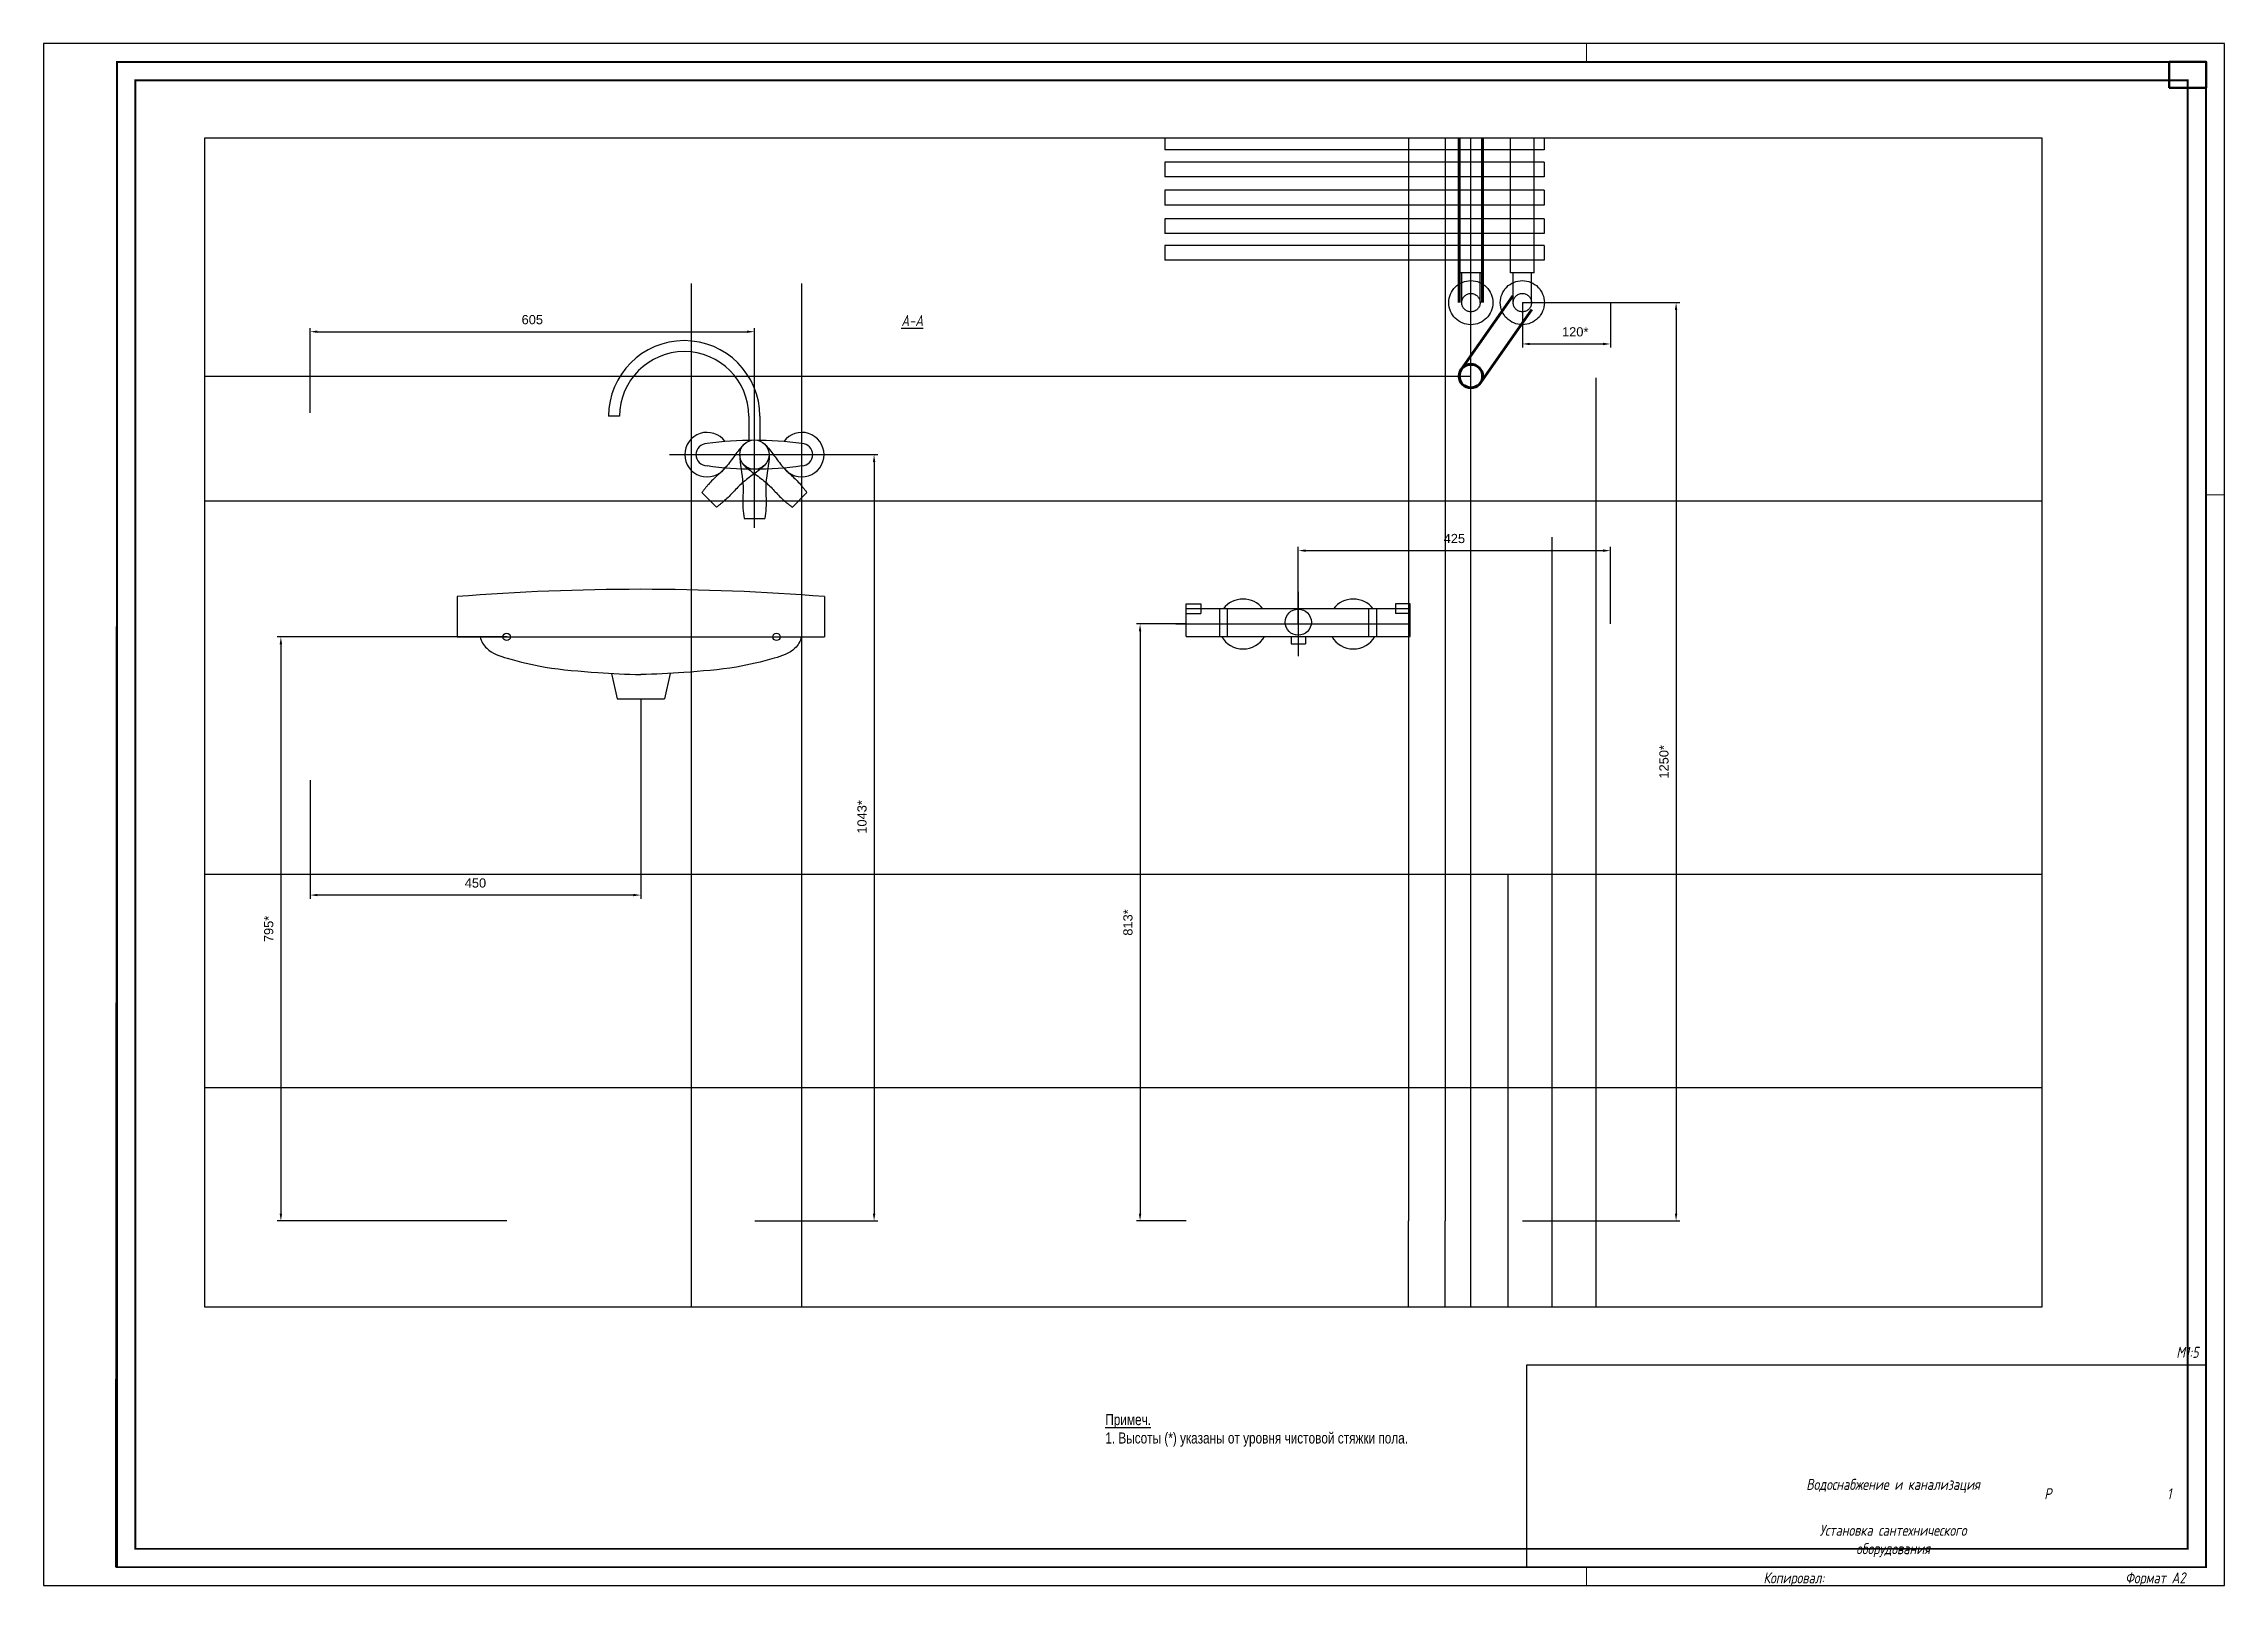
# Paper-space layout 'уст' of a CAD drawing. Header units: millimetres. Extents: x 1308 to 1902, y -766 to -346.
# The model-space entities are those that its viewports show. They can reach past a viewport. Long polylines and large blocks are cut down to what shows.
import ezdxf
from ezdxf.enums import TextEntityAlignment as Align

# ---------------------------------------------------------------- set-up
doc = ezdxf.new("R2010")
doc.units = ezdxf.units.MM
for name, pattern in [('ACAD_ISO02W100', [15, 12, -3]), ('DASHDOT', [25.4, 12.7, -6.35, 0, -6.35]), ('DASHED', [19.05, 12.7, -6.35])]:
    doc.linetypes.add(name, pattern=pattern)
for name, color, linetype in [('01 Черновое', 254, 'Continuous'), ('40 Оборудование', 7, 'Continuous'), ('stamp', 7, 'Continuous')]:
    doc.layers.add(name, color=color, linetype=linetype)
doc.layers.add('100 noprint', color=1, linetype='Continuous', plot=False)
doc.layers.add('noprint', color=2, linetype='Continuous', plot=False)
doc.styles.get("Standard").update_dxf_attribs({"font": 'arial.ttf'})
doc.styles.add('ГОСТ-ISOCPEUR', font='isocpeui.ttf', dxfattribs={"width": 0.8})
doc.dimstyles.new('ISO-25', dxfattribs={"dimtxt": 2.5, "dimasz": 2.5, "dimexe": 1.25, "dimexo": 0.625, "dimtad": 1, "dimtxsty": 'Standard', "dimcen": 2.5, "dimadec": 0, "dimazin": 0, "dimtfac": 1, "dimtmove": 0, "dimatfit": 3, "dimfxl": 1, "dimarcsym": 0})

# ---------------------------------------------------------------- blocks, each defined once
blk = doc.blocks.new('*D320')
at = {"layer": '40 Оборудование', "color": 0, "lineweight": -2}
for p, q in [((7308.8, 1100), (7308.8, 1215.5)), ((7318.8, 1210.5), (7903.5, 1210.5)), ((7913.5, 1043.1), (7913.5, 1215.5))]:
    blk.add_line(p, q, dxfattribs=at)
at = {"layer": '40 Оборудование', "color": 0}
for points in [[(7318.8, 1212.1), (7318.8, 1208.8), (7308.8, 1210.5)], [(7903.5, 1208.8), (7903.5, 1212.1), (7913.5, 1210.5)]]:
    blk.add_solid(points, dxfattribs=at)
at = {"layer": 'Defpoints', "color": 0}
for p in [(7913.5, 1210.5), (7308.8, 1100), (7913.5, 1043.1)]:
    blk.add_point(p, dxfattribs=at)
at = {"layer": '40 Оборудование', "color": 0, "insert": (7611.2, 1226.8), "char_height": 12.5, "attachment_point": 5}
blk.add_mtext('605', dxfattribs=at)
blk = doc.blocks.new('*D321')
at = {"layer": '40 Оборудование', "color": 0, "lineweight": -2}
for p, q in [((8025.9, 1043.1), (8081.4, 1043.1)), ((8076.4, 1033.1), (8076.4, 10)), ((7914.2, 0), (8081.4, 0))]:
    blk.add_line(p, q, dxfattribs=at)
at = {"layer": '40 Оборудование', "color": 0}
for points in [[(8078.1, 1033.1), (8074.8, 1033.1), (8076.4, 1043.1)], [(8074.8, 10), (8078.1, 10), (8076.4, 0)]]:
    blk.add_solid(points, dxfattribs=at)
at = {"layer": 'Defpoints', "color": 0}
for p in [(8025.9, 1043.1), (7914.2, 0), (8076.4, 0)]:
    blk.add_point(p, dxfattribs=at)
at = {"layer": '40 Оборудование', "color": 0, "insert": (8060, 550), "char_height": 12.5, "attachment_point": 5, "rotation": 90}
blk.add_mtext('1043*', dxfattribs=at)
blk = doc.blocks.new('*D322')
at = {"layer": '40 Оборудование', "color": 0, "lineweight": -2}
for p, q in [((7758.8, 710.6), (7758.8, 438.6)), ((7308.8, 600), (7308.8, 438.6)), ((7748.8, 443.6), (7318.8, 443.6))]:
    blk.add_line(p, q, dxfattribs=at)
at = {"layer": '40 Оборудование', "color": 0}
for points in [[(7318.8, 445.3), (7318.8, 442), (7308.8, 443.6)], [(7748.8, 442), (7748.8, 445.3), (7758.8, 443.6)]]:
    blk.add_solid(points, dxfattribs=at)
at = {"layer": 'Defpoints', "color": 0}
for p in [(7758.8, 710.6), (7308.8, 600), (7308.8, 443.6)]:
    blk.add_point(p, dxfattribs=at)
at = {"layer": '40 Оборудование', "color": 0, "insert": (7533.8, 460), "char_height": 12.5, "attachment_point": 5}
blk.add_mtext('450', dxfattribs=at)
blk = doc.blocks.new('*D323')
at = {"layer": '40 Оборудование', "color": 0, "lineweight": -2}
for p, q in [((7576.3, 795), (7264, 795)), ((7269, 785), (7269, 10)), ((7576.3, 0), (7264, 0))]:
    blk.add_line(p, q, dxfattribs=at)
at = {"layer": '40 Оборудование', "color": 0}
for points in [[(7270.6, 785), (7267.3, 785), (7269, 795)], [(7267.3, 10), (7270.6, 10), (7269, 0)]]:
    blk.add_solid(points, dxfattribs=at)
at = {"layer": 'Defpoints', "color": 0}
for p in [(7576.3, 795), (7269, 0), (7576.3, 0)]:
    blk.add_point(p, dxfattribs=at)
at = {"layer": '40 Оборудование', "color": 0, "insert": (7252.5, 397.5), "char_height": 12.5, "attachment_point": 5, "rotation": 90}
blk.add_mtext('795*', dxfattribs=at)
blk = doc.blocks.new('*D324')
at = {"layer": '40 Оборудование', "color": 0, "lineweight": -2}
for p, q in [((8653.8, 812.6), (8653.8, 917.5)), ((8663.8, 912.5), (9068.8, 912.5)), ((9078.8, 812.6), (9078.8, 917.5))]:
    blk.add_line(p, q, dxfattribs=at)
at = {"layer": '40 Оборудование', "color": 0}
for points in [[(8663.8, 914.1), (8663.8, 910.8), (8653.8, 912.5)], [(9068.8, 910.8), (9068.8, 914.1), (9078.8, 912.5)]]:
    blk.add_solid(points, dxfattribs=at)
at = {"layer": 'Defpoints', "color": 0}
for p in [(9078.8, 912.5), (8653.8, 812.6), (9078.8, 812.6)]:
    blk.add_point(p, dxfattribs=at)
at = {"layer": '40 Оборудование', "color": 0, "insert": (8866.3, 928.9), "char_height": 12.5, "attachment_point": 5}
blk.add_mtext('425', dxfattribs=at)
blk = doc.blocks.new('*D325')
at = {"layer": '40 Оборудование', "color": 0, "lineweight": -2}
for p, q in [((8501.3, 812.6), (8433.5, 812.6)), ((8438.5, 802.6), (8438.5, 10)), ((8501.3, 0), (8433.5, 0))]:
    blk.add_line(p, q, dxfattribs=at)
at = {"layer": '40 Оборудование', "color": 0}
for points in [[(8440.1, 802.6), (8436.8, 802.6), (8438.5, 812.6)], [(8436.8, 10), (8440.1, 10), (8438.5, 0)]]:
    blk.add_solid(points, dxfattribs=at)
at = {"layer": 'Defpoints', "color": 0}
for p in [(8501.3, 812.6), (8438.5, 0), (8501.3, 0)]:
    blk.add_point(p, dxfattribs=at)
at = {"layer": '40 Оборудование', "color": 0, "insert": (8422, 406.3), "char_height": 12.5, "attachment_point": 5, "rotation": 90}
blk.add_mtext('813*', dxfattribs=at)
blk = doc.blocks.new('*D396')
at = {"layer": '40 Оборудование', "color": 0, "lineweight": -2}
for p, q in [((8958.8, 1250), (9173.1, 1250)), ((9168.1, 1240), (9168.1, 10)), ((8958.8, 0), (9173.1, 0))]:
    blk.add_line(p, q, dxfattribs=at)
at = {"layer": '40 Оборудование', "color": 0}
for points in [[(9169.7, 1240), (9166.4, 1240), (9168.1, 1250)], [(9166.4, 10), (9169.7, 10), (9168.1, 0)]]:
    blk.add_solid(points, dxfattribs=at)
at = {"layer": 'Defpoints', "color": 0}
for p in [(8958.8, 1250), (8958.8, 0), (9168.1, 0)]:
    blk.add_point(p, dxfattribs=at)
at = {"layer": '40 Оборудование', "color": 0, "insert": (9151.6, 625), "char_height": 12.5, "attachment_point": 5, "rotation": 90}
blk.add_mtext('1250*', dxfattribs=at)
blk = doc.blocks.new('*D397')
at = {"layer": '40 Оборудование', "color": 0, "lineweight": -2}
for p, q in [((8958.8, 1250), (8958.8, 1188.8)), ((9078.8, 1250), (9078.8, 1188.8)), ((8968.8, 1193.8), (9068.8, 1193.8))]:
    blk.add_line(p, q, dxfattribs=at)
at = {"layer": '40 Оборудование', "color": 0}
for points in [[(8968.8, 1195.4), (8968.8, 1192.1), (8958.8, 1193.8)], [(9068.8, 1192.1), (9068.8, 1195.4), (9078.8, 1193.8)]]:
    blk.add_solid(points, dxfattribs=at)
at = {"layer": 'Defpoints', "color": 0}
for p in [(8958.8, 1250), (9078.8, 1250), (9078.8, 1193.8)]:
    blk.add_point(p, dxfattribs=at)
at = {"layer": '40 Оборудование', "color": 0, "insert": (9030.8, 1210.2), "char_height": 12.5, "attachment_point": 5}
blk.add_mtext('120*', dxfattribs=at)

msp = doc.modelspace()

# ---------------------------------------------------------------- linework, layer by layer
at = {"linetype": 'DASHED', "ltscale": 5}
for p, q in [((8872.8, 1290.6), (8872.8, 2386.6)), ((8904.8, 1290.6), (8904.8, 2386.6)), ((8942.8, 1290.6), (8942.8, 2386.6)), ((8974.8, 1290.6), (8974.8, 2386.6)), ((8988.4, 1478.2), (8472.4, 1478.2)), ((8472.4, 1478.2), (8472.4, 1458.2)), ((8988.4, 1458.2), (8472.4, 1458.2)), ((8988.4, 1478.2), (8988.4, 1458.2)), ((8988.4, 1441.1), (8472.4, 1441.1)), ((8472.4, 1441.1), (8472.4, 1421.1)), ((8988.4, 1441.1), (8988.4, 1421.1)), ((8988.4, 1421.1), (8472.4, 1421.1)), ((8988.4, 1402.9), (8472.4, 1402.9)), ((8472.4, 1402.9), (8472.4, 1382.9)), ((8988.4, 1402.9), (8988.4, 1382.9)), ((8988.4, 1382.9), (8472.4, 1382.9)), ((8988.4, 1364.1), (8472.4, 1364.1)), ((8472.4, 1364.1), (8472.4, 1344.1)), ((8988.4, 1344.1), (8472.4, 1344.1)), ((8988.4, 1364.1), (8988.4, 1344.1)), ((8988.4, 1327.8), (8472.4, 1327.8)), ((8472.4, 1327.8), (8472.4, 1307.8)), ((8988.4, 1307.8), (8472.4, 1307.8)), ((8988.4, 1327.8), (8988.4, 1307.8)), ((8904.8, 1290.6), (8872.8, 1290.6)), ((8876.3, 1250), (8876.3, 1290.6)), ((8901.3, 1250), (8901.3, 1290.6)), ((8974.8, 1290.6), (8942.8, 1290.6)), ((8946.3, 1250), (8946.3, 1290.6)), ((8971.3, 1250), (8971.3, 1290.6))]:
    msp.add_line(p, q, dxfattribs=at)
at = {"lineweight": 80}
for p, q in [((8872.8, 1650), (8872.8, 1250)), ((8904.8, 1650), (8904.8, 1250)), ((8875.7, 1159.2), (8945.7, 1259.2)), ((8901.9, 1140.8), (8971.9, 1240.8))]:
    msp.add_line(p, q, dxfattribs=at)
at = {"linetype": 'DASHDOT'}
for p, q in [((7913.5, 943.5), (7913.5, 1154.2)), ((7797.9, 1043.1), (8025.9, 1043.1)), ((8653.8, 856.6), (8653.8, 768.6)), ((8487.2, 812.6), (8832.6, 812.6))]:
    msp.add_line(p, q, dxfattribs=at)
for p, q in [((7730, 1095.3), (7715, 1095.3)), ((7906, 1095.3), (7906, 1062.6)), ((7921, 1095.3), (7921, 1062.6)), ((7899.5, 956.1), (7927.5, 956.1)), ((7508.8, 850), (7508.8, 795)), ((8008.8, 850), (8008.8, 795)), ((8501.3, 795.5), (8501.3, 840.1)), ((8501.3, 840.1), (8521.3, 840.1)), ((8501.3, 833.5), (8806.3, 833.5)), ((8521.3, 840.1), (8521.3, 826.8)), ((8547, 795.5), (8547, 833.5)), ((8557.7, 795.5), (8557.7, 833.5)), ((8750, 795.5), (8750, 833.5)), ((8760.7, 795.5), (8760.7, 833.5)), ((8806.3, 840.1), (8786.3, 840.1)), ((8786.3, 840.1), (8786.3, 826.8)), ((8806.3, 795.5), (8806.3, 840.1)), ((8501.3, 826.8), (8521.3, 826.8)), ((8806.3, 826.8), (8786.3, 826.8)), ((7508.8, 795), (8008.8, 795)), ((8501.3, 795.5), (8806.3, 795.5)), ((8644.1, 795.5), (8644.1, 785.4)), ((8644.1, 785.4), (8663.6, 785.4)), ((8663.6, 795.5), (8663.6, 785.4)), ((7718.9, 745.3), (7726.7, 710.6)), ((7798.8, 745.3), (7791, 710.6)), ((7726.7, 710.6), (7791, 710.6))]:
    msp.add_line(p, q)
at = {"linetype": 'DASHED'}
for p, q in [((7842.1, 991.5), (7861.9, 971.7)), ((7985, 991.5), (7965.2, 971.7))]:
    msp.add_line(p, q, dxfattribs=at)
at = {"linetype": 'DASHED', "ltscale": 5}
for centre, radius in [((8888.8, 1250), 30), ((8958.8, 1250), 30), ((8888.8, 1250), 12.5), ((8958.8, 1250), 12.5)]:
    msp.add_circle(centre, radius, dxfattribs=at)
at = {"lineweight": 80}
msp.add_circle((8888.8, 1150), 16, dxfattribs=at)
for centre, radius in [((7913.5, 1043.1), 20), ((8653.8, 815.1), 17.8), ((7576.3, 795), 5), ((7943.5, 795), 5)]:
    msp.add_circle(centre, radius)
for centre, radius, start, end in [((7818, 1095.3), 103, 0, 180), ((7818, 1095.3), 88, 0, 180), ((7849, 1043.1), 30.3, 35.996, 324.004), ((7978, 1043.1), 30.3, 215.996, 144.004), ((7849, 1043.1), 15, 90, 270), ((7913.5, 600.1), 462.5, 81.9857, 98.0143), ((7978, 1043.1), 15, 270, 90), ((7913.5, 1486.1), 462.5, 261.9857, 278.0143), ((7758.8, -2316), 3175.8, 85.485, 94.515), ((8578.7, 812.6), 34, 37.8573, 142.1427), ((8728.7, 812.6), 34, 37.8573, 142.1427), ((8578.7, 812.6), 34, 210.2617, 329.7383), ((8728.7, 812.6), 34, 210.2617, 329.7383)]:
    msp.add_arc(centre, radius, start, end)
at = {"linetype": 'DASHED'}
for points in [[(7899.3, 1057.3), (7890.1, 1048), (7877.8, 1026.3), (7854.6, 1008.2), (7844.9, 995.3), (7842.1, 991.5)], [(7927.7, 1057.3), (7936.9, 1048), (7949.2, 1026.3), (7972.5, 1008.2), (7982.1, 995.3), (7985, 991.5)], [(7927.7, 1028.9), (7918.4, 1019.7), (7896.7, 1007.5), (7878.5, 984.2), (7865.7, 974.5), (7861.9, 971.7)], [(7899.3, 1028.9), (7908.6, 1019.7), (7930.3, 1007.5), (7948.5, 984.2), (7961.3, 974.5), (7965.2, 971.7)]]:
    msp.add_open_spline(points, degree=3, knots=[0, 0, 0, 0, 39.179449, 73.175742, 87.367041, 87.367041, 87.367041, 87.367041], dxfattribs=at)
for points in [[(7893.5, 1043.1), (7893.5, 1030.1), (7900.2, 1006), (7896.6, 976.7), (7898.8, 960.8), (7899.5, 956.1)], [(7933.6, 1043.1), (7933.6, 1030.1), (7926.9, 1006), (7930.5, 976.7), (7928.2, 960.8), (7927.5, 956.1)]]:
    msp.add_open_spline(points, degree=3, knots=[0, 0, 0, 0, 39.179449, 73.175742, 87.367041, 87.367041, 87.367041, 87.367041])
for points, start_tangent, end_tangent in [([(7540.3, 795), (7549.1, 779.5), (7577.2, 765.9), (7628.5, 754), (7700.2, 746.6), (7758.8, 743.9)], (0.197489, -0.980305), (1, 0)), ([(7977.3, 795), (7968.6, 779.5), (7940.5, 765.9), (7889.1, 754), (7817.4, 746.6), (7758.8, 743.9)], (-0.197489, -0.980305), (-1, 0))]:
    msp.add_spline(points, degree=3, dxfattribs=dict(start_tangent=start_tangent, end_tangent=end_tangent))
at = {"layer": '01 Черновое', "linetype": 'DASHED', "ltscale": 10}
for p, q in [((8803.8, 2800), (8803.8, 0)), ((8853.8, 2800), (8853.8, 0))]:
    msp.add_line(p, q, dxfattribs=at)
at = {"layer": '100 noprint', "color": 2, "linetype": 'DASHED', "ltscale": 10}
for p, q in [((0, 1150), (8888.8, 1150)), ((11039.9, 980), (0, 980)), ((11013.5, 471.5), (-12184.1, 471.5)), ((11013.5, 181.3), (-12184.1, 181.3))]:
    msp.add_line(p, q, dxfattribs=at)
msp.add_lwpolyline([(409, -3088.9), (8888.8, -3088.9), (8888.8, 1787.9)], dxfattribs=at)
at = {"layer": '100 noprint', "color": 2, "linetype": 'DASHED', "ltscale": 10, "flags": 128}
for points in [[(-18.3, -3999.8), (7978, -3999.8), (7978, 1275.9)], [(-18.3, -4149.8), (7828, -4149.8), (7828, 1275.9)], [(215, -2918.6), (9059.2, -2918.6), (9059.2, 1147.5)], [(245.3, -2978.6), (8999.2, -2978.6), (8999.2, 930.6)], [(8939.2, 471.3), (8939.2, -3038.6), (220.4, -3038.6)], [(925, -3123.9), (8853.8, -3123.9), (8853.8, 0)], [(925, -3173.9), (8803.8, -3173.9), (8803.8, 0)]]:
    msp.add_lwpolyline(points, dxfattribs=at)

# ---------------------------------------------------------------- texts
at = {"color": 7, "style": 'ГОСТ-ISOCPEUR', "width": 0.8}
msp.add_text('%%UА-А', height=15, dxfattribs=at).set_placement((8143.2, 1218.1), align=Align.RIGHT)

# ---------------------------------------------------------------- dimensions: what is measured, and where the dimension line sits
at = {"layer": '40 Оборудование'}
for base, p1, p2, picture, middle in [((9168.1, 0), (8958.8, 1250), (8958.8, 0), '*D396', (9151.6, 625)), ((8438.5, 0), (8501.3, 812.6), (8501.3, 0), '*D325', (8422, 406.3)), ((7269, 0), (7576.3, 795), (7576.3, 0), '*D323', (7252.5, 397.5))]:
    dim = msp.add_linear_dim(base=base, p1=p1, p2=p2, angle=90, dimstyle='ISO-25', override={"dimtxt": 12.5, "dimasz": 10, "dimexe": 5, "dimexo": 0, "dimgap": 10, "dimdec": 0, "dimpost": '*'}, dxfattribs=at)
    dim.commit()
    dim.dimension.update_dxf_attribs({"geometry": picture, "text_midpoint": middle})
dim = msp.add_linear_dim(base=(9078.8, 1193.8), p1=(8958.8, 1250), p2=(9078.8, 1250), dimstyle='ISO-25', override={"dimtxt": 12.5, "dimasz": 10, "dimexe": 5, "dimexo": 0, "dimgap": 10, "dimdec": 0, "dimpost": '*'}, dxfattribs=at)
dim.commit()
dim.dimension.update_dxf_attribs({"geometry": '*D397', "text_midpoint": (9030.8, 1193.8), "dimtype": 160})
for base, p1, p2, picture, middle in [((7913.5, 1210.5), (7308.8, 1100), (7913.5, 1043.1), '*D320', (7611.2, 1226.8)), ((9078.8, 912.5), (8653.8, 812.6), (9078.8, 812.6), '*D324', (8866.3, 928.9)), ((7308.8, 443.6), (7758.8, 710.6), (7308.8, 600), '*D322', (7533.8, 460))]:
    dim = msp.add_linear_dim(base=base, p1=p1, p2=p2, dimstyle='ISO-25', override={"dimtxt": 12.5, "dimasz": 10, "dimexe": 5, "dimexo": 0, "dimgap": 10, "dimdec": 0}, dxfattribs=at)
    dim.commit()
    dim.dimension.update_dxf_attribs({"geometry": picture, "text_midpoint": middle})
dim = msp.add_linear_dim(base=(8076.4, 0), p1=(8025.9, 1043.1), p2=(7914.2, 0), angle=90, dimstyle='ISO-25', override={"dimtxt": 12.5, "dimasz": 10, "dimexe": 5, "dimexo": 0, "dimgap": 10, "dimdec": 0, "dimpost": '*'}, dxfattribs=at)
dim.commit()
dim.dimension.update_dxf_attribs({"geometry": '*D321', "text_midpoint": (8076.4, 550), "dimtype": 160})

psp = doc.layouts.new('уст')

# ---------------------------------------------------------------- linework, layer by layer
at = {"const_width": 0.5}
psp.add_lwpolyline([(1896.87, -350.88), (1328.17, -350.88), (1328.17, -760.66), (1896.87, -760.66)], close=True, dxfattribs=at)
at = {"layer": '100 noprint'}
psp.add_lwpolyline([(1852.27, -689.79), (1852.27, -371.64), (1351.99, -371.64), (1351.99, -689.79)], close=True, dxfattribs=at)
at = {"layer": 'noprint'}
for p, q in [((1901.86, -345.88), (1308.18, -345.88)), ((1308.18, -345.88), (1308.18, -765.66)), ((1901.86, -765.66), (1901.86, -345.88)), ((1308.18, -765.66), (1901.86, -765.66))]:
    psp.add_line(p, q, dxfattribs=at)
at = {"layer": 'noprint', "linetype": 'ACAD_ISO02W100', "const_width": 0.5}
psp.add_lwpolyline([(1891.87, -355.88), (1333.17, -355.88), (1333.17, -755.66), (1891.87, -755.66)], close=True, dxfattribs=at)
at = {"layer": 'stamp', "lineweight": 0}
for p, q in [((1728.18, -350.88), (1728.18, -345.88)), ((1901.86, -468.75), (1896.87, -468.75)), ((1728.18, -765.66), (1728.18, -760.66))]:
    psp.add_line(p, q, dxfattribs=at)
at = {"layer": 'stamp'}
psp.add_lwpolyline([(1328.17, -350.88), (1886.87, -350.88), (1886.87, -357.88), (1896.87, -357.88), (1896.87, -705.66), (1711.87, -705.66), (1711.87, -760.66), (1327.87, -760.66)], close=True, dxfattribs=at)
at = {"layer": 'stamp', "lineweight": 50}
psp.add_lwpolyline([(1886.87, -357.88), (1896.87, -357.88), (1896.87, -350.88), (1886.87, -350.88)], close=True, dxfattribs=at)

# ---------------------------------------------------------------- texts
at = {"insert": (1597.21, -718.98), "char_height": 3, "width": 422.9217, "attachment_point": 1, "style": 'ГОСТ-ISOCPEUR'}
psp.add_mtext('{\\fUbuntu|b0|i0|c0|p34;\\LПримеч.\\P\\l1. Высоты (*) указаны от уровня чистовой стяжки пола.}', dxfattribs=at)
at = {"layer": 'stamp', "linetype": 'Continuous', "lineweight": 35, "style": 'ГОСТ-ISOCPEUR', "width": 0.8}
psp.add_text('М1:5', height=3, dxfattribs=at).set_placement((1894.87, -703.66), align=Align.RIGHT)
at = {"layer": 'stamp', "lineweight": 35, "style": 'ГОСТ-ISOCPEUR', "width": 0.8}
for s, p in [('Копировал:', (1776.37, -765.06)), ('Формат А2', (1874.87, -765.06))]:
    psp.add_text(s, height=3, dxfattribs=at).set_placement(p)
at = {"layer": 'stamp', "lineweight": 35, "char_height": 3, "width": 70.1573, "attachment_point": 5, "style": 'ГОСТ-ISOCPEUR'}
for s, insert in [('{Водоснабжение и канализация}', (1811.68, -738.52)), ('{Установка сантехнического\\Pоборудования}', (1811.68, -753.52))]:
    psp.add_mtext(s, dxfattribs=dict(at, insert=insert))
at = {"layer": 'stamp', "ltscale": 100, "char_height": 3, "width": 20, "attachment_point": 4, "style": 'ГОСТ-ISOCPEUR'}
for s, insert in [('{\\pxqc;Р}', (1843.82, -740.66)), ('\\pxqc;1', (1876.87, -740.66))]:
    psp.add_mtext(s, dxfattribs=dict(at, insert=insert))

# ---------------------------------------------------------------- viewports
at = {"layer": '100 noprint', "view_target_point": (-41185.37, 11349.63)}
vp = psp.add_viewport(center=(1602.13, -530.72), size=(500.27, 318.1456), view_center_point=(49601.11, -10671.22), view_height=1590.7281, dxfattribs=at)
vp.dxf.flags = 0x10000  # cut along an outline
vp.dxf.clipping_boundary_handle = psp.add_lwpolyline([(1852.27, -689.79), (1852.27, -371.64), (1351.99, -371.64), (1351.99, -689.79)], format="xyb", close=True, dxfattribs={"invisible": 1}).dxf.handle

doc.saveas('drawing.dxf')
